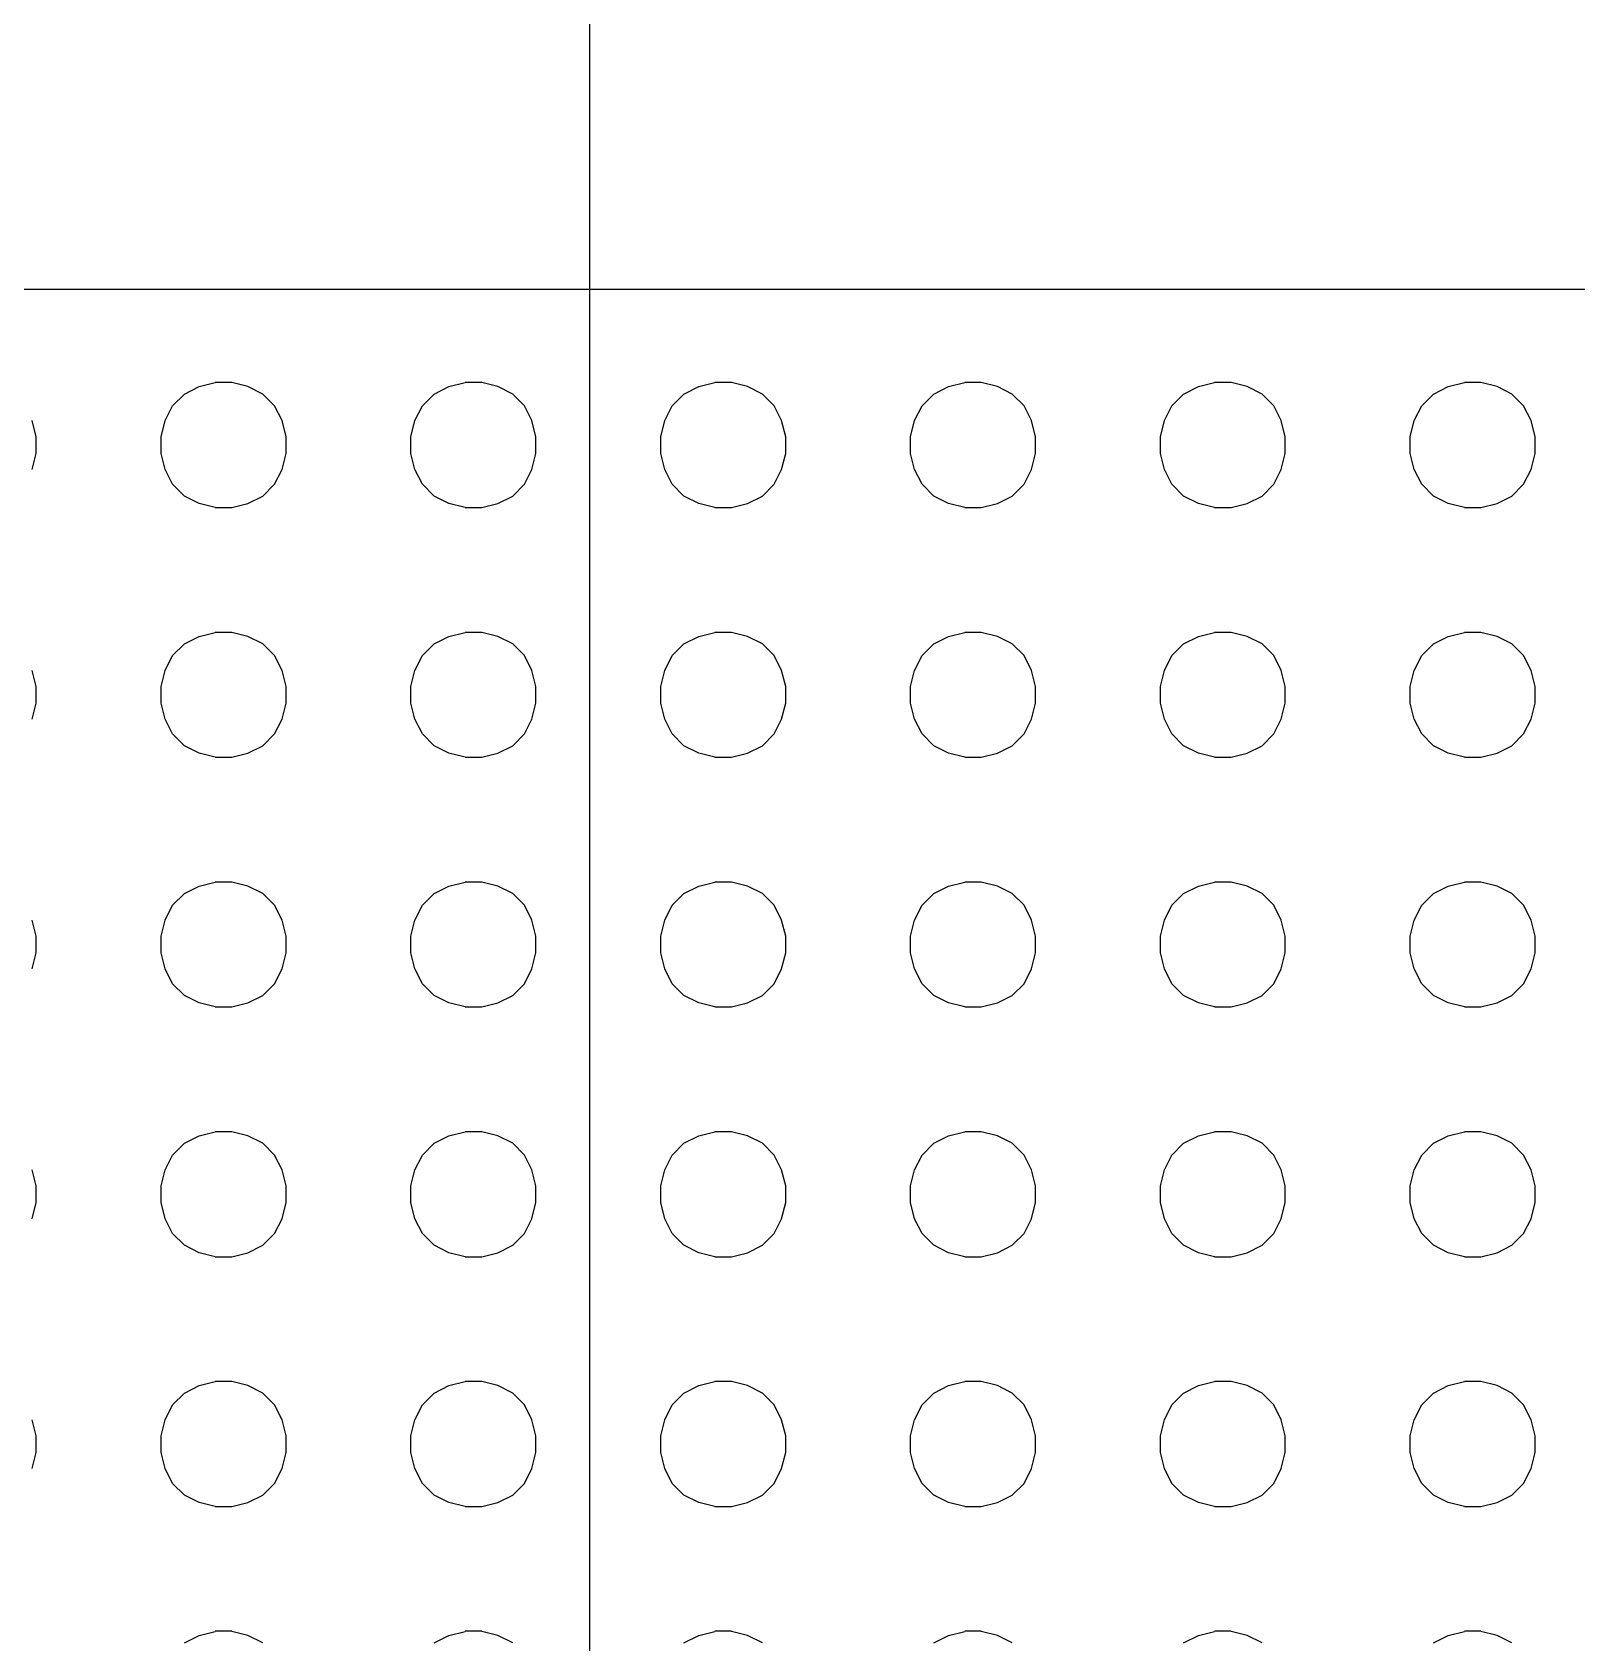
# Model space of a CAD drawing. Header units: inches. Extents: x -1316 to 22433, y -200 to 8737.
# Drawn here: x 153.516 to 155.369, y 566.609 to 568.542 of the extents above; entities that cross this region are included whole.
import ezdxf

# ---------------------------------------------------------------- set-up
doc = ezdxf.new("R2010")
doc.units = ezdxf.units.IN
doc.header["$LTSCALE"] = 10
doc.header["$MEASUREMENT"] = 0
doc.layers.get('0').update_dxf_attribs({"linetype": 'CONTINUOUS'})
for name, color, linetype in [('HATCH', 5, 'CONTINUOUS'), ('S-HDWR', 104, 'CONTINUOUS'), ('S-ROOF', 2, 'CONTINUOUS'), ('S-WALL', 6, 'CONTINUOUS'), ('WALL', 7, 'CONTINUOUS')]:
    doc.layers.add(name, color=color, linetype=linetype)

# ---------------------------------------------------------------- blocks, each defined once
blk = doc.blocks.new('*X345')
at = {"color": 0}
for p, q in [((313.3092, 25.4322), (313.3285, 25.437)), ((313.3484, 25.437), (313.3285, 25.437)), ((313.3677, 25.4322), (313.3484, 25.437)), ((313.6089, 25.4322), (313.6282, 25.437)), ((313.6482, 25.437), (313.6282, 25.437)), ((313.6675, 25.4322), (313.6482, 25.437)), ((313.9086, 25.4322), (313.928, 25.437)), ((313.9479, 25.437), (313.928, 25.437)), ((313.9672, 25.4322), (313.9479, 25.437)), ((314.2084, 25.4322), (314.2277, 25.437)), ((314.2476, 25.437), (314.2277, 25.437)), ((314.267, 25.4322), (314.2476, 25.437)), ((314.5081, 25.4322), (314.5275, 25.437)), ((314.5474, 25.437), (314.5275, 25.437)), ((314.5667, 25.4322), (314.5474, 25.437)), ((314.8079, 25.4322), (314.8272, 25.437)), ((314.8471, 25.437), (314.8272, 25.437)), ((314.8664, 25.4322), (314.8471, 25.437)), ((313.2773, 25.4092), (313.2914, 25.4233)), ((313.2914, 25.4233), (313.3092, 25.4322)), ((313.3856, 25.4233), (313.3677, 25.4322)), ((313.3997, 25.4092), (313.3856, 25.4233)), ((313.577, 25.4092), (313.5911, 25.4233)), ((313.5911, 25.4233), (313.6089, 25.4322)), ((313.6853, 25.4233), (313.6675, 25.4322)), ((313.6994, 25.4092), (313.6853, 25.4233)), ((313.8767, 25.4092), (313.8908, 25.4233)), ((313.8908, 25.4233), (313.9086, 25.4322)), ((313.985, 25.4233), (313.9672, 25.4322)), ((313.9991, 25.4092), (313.985, 25.4233)), ((314.1765, 25.4092), (314.1906, 25.4233)), ((314.1906, 25.4233), (314.2084, 25.4322)), ((314.2848, 25.4233), (314.267, 25.4322)), ((314.2989, 25.4092), (314.2848, 25.4233)), ((314.4762, 25.4092), (314.4903, 25.4233)), ((314.4903, 25.4233), (314.5081, 25.4322)), ((314.5845, 25.4233), (314.5667, 25.4322)), ((314.5986, 25.4092), (314.5845, 25.4233)), ((314.776, 25.4092), (314.79, 25.4233)), ((314.79, 25.4233), (314.8079, 25.4322)), ((314.8843, 25.4233), (314.8664, 25.4322)), ((314.8983, 25.4092), (314.8843, 25.4233)), ((313.2684, 25.3914), (313.2773, 25.4092)), ((313.4086, 25.3914), (313.3997, 25.4092)), ((313.5681, 25.3914), (313.577, 25.4092)), ((313.7083, 25.3914), (313.6994, 25.4092)), ((313.8678, 25.3914), (313.8767, 25.4092)), ((314.008, 25.3914), (313.9991, 25.4092)), ((314.1676, 25.3914), (314.1765, 25.4092)), ((314.3078, 25.3914), (314.2989, 25.4092)), ((314.4673, 25.3914), (314.4762, 25.4092)), ((314.6075, 25.3914), (314.5986, 25.4092)), ((314.767, 25.3914), (314.776, 25.4092)), ((314.9073, 25.3914), (314.8983, 25.4092)), ((313.1137, 25.3721), (313.1088, 25.3914)), ((313.2635, 25.3721), (313.2684, 25.3914)), ((313.4134, 25.3721), (313.4086, 25.3914)), ((313.5633, 25.3721), (313.5681, 25.3914)), ((313.7131, 25.3721), (313.7083, 25.3914)), ((313.863, 25.3721), (313.8678, 25.3914)), ((314.0129, 25.3721), (314.008, 25.3914)), ((314.1627, 25.3721), (314.1676, 25.3914)), ((314.3126, 25.3721), (314.3078, 25.3914)), ((314.4625, 25.3721), (314.4673, 25.3914)), ((314.6123, 25.3721), (314.6075, 25.3914)), ((314.7622, 25.3721), (314.767, 25.3914)), ((314.9121, 25.3721), (314.9073, 25.3914)), ((313.1137, 25.3521), (313.1137, 25.3721)), ((313.2635, 25.3521), (313.2635, 25.3721)), ((313.4134, 25.3521), (313.4134, 25.3721)), ((313.5633, 25.3521), (313.5633, 25.3721)), ((313.7131, 25.3521), (313.7131, 25.3721)), ((313.863, 25.3521), (313.863, 25.3721)), ((314.0129, 25.3521), (314.0129, 25.3721)), ((314.1627, 25.3521), (314.1627, 25.3721)), ((314.3126, 25.3521), (314.3126, 25.3721)), ((314.4625, 25.3521), (314.4625, 25.3721)), ((314.6123, 25.3521), (314.6123, 25.3721)), ((314.7622, 25.3521), (314.7622, 25.3721)), ((314.9121, 25.3521), (314.9121, 25.3721)), ((313.1088, 25.3328), (313.1137, 25.3521)), ((313.2684, 25.3328), (313.2635, 25.3521)), ((313.4086, 25.3328), (313.4134, 25.3521)), ((313.5681, 25.3328), (313.5633, 25.3521)), ((313.7083, 25.3328), (313.7131, 25.3521)), ((313.8678, 25.3328), (313.863, 25.3521)), ((314.008, 25.3328), (314.0129, 25.3521)), ((314.1676, 25.3328), (314.1627, 25.3521)), ((314.3078, 25.3328), (314.3126, 25.3521)), ((314.4673, 25.3328), (314.4625, 25.3521)), ((314.6075, 25.3328), (314.6123, 25.3521)), ((314.767, 25.3328), (314.7622, 25.3521)), ((314.9073, 25.3328), (314.9121, 25.3521)), ((313.2773, 25.315), (313.2684, 25.3328)), ((313.3997, 25.315), (313.4086, 25.3328)), ((313.577, 25.315), (313.5681, 25.3328)), ((313.6994, 25.315), (313.7083, 25.3328)), ((313.8767, 25.315), (313.8678, 25.3328)), ((313.9991, 25.315), (314.008, 25.3328)), ((314.1765, 25.315), (314.1676, 25.3328)), ((314.2989, 25.315), (314.3078, 25.3328)), ((314.4762, 25.315), (314.4673, 25.3328)), ((314.5986, 25.315), (314.6075, 25.3328)), ((314.776, 25.315), (314.767, 25.3328)), ((314.8983, 25.315), (314.9073, 25.3328)), ((313.2914, 25.3009), (313.2773, 25.315)), ((313.3856, 25.3009), (313.3997, 25.315)), ((313.5911, 25.3009), (313.577, 25.315)), ((313.6853, 25.3009), (313.6994, 25.315)), ((313.8908, 25.3009), (313.8767, 25.315)), ((313.985, 25.3009), (313.9991, 25.315)), ((314.1906, 25.3009), (314.1765, 25.315)), ((314.2848, 25.3009), (314.2989, 25.315)), ((314.4903, 25.3009), (314.4762, 25.315)), ((314.5845, 25.3009), (314.5986, 25.315)), ((314.79, 25.3009), (314.776, 25.315)), ((314.8843, 25.3009), (314.8983, 25.315)), ((313.3092, 25.292), (313.2914, 25.3009)), ((313.3285, 25.2872), (313.3092, 25.292)), ((313.3285, 25.2872), (313.3484, 25.2872)), ((313.3484, 25.2872), (313.3677, 25.292)), ((313.3677, 25.292), (313.3856, 25.3009)), ((313.6089, 25.292), (313.5911, 25.3009)), ((313.6282, 25.2872), (313.6089, 25.292)), ((313.6282, 25.2872), (313.6482, 25.2872)), ((313.6482, 25.2872), (313.6675, 25.292)), ((313.6675, 25.292), (313.6853, 25.3009)), ((313.9086, 25.292), (313.8908, 25.3009)), ((313.928, 25.2872), (313.9086, 25.292)), ((313.928, 25.2872), (313.9479, 25.2872)), ((313.9479, 25.2872), (313.9672, 25.292)), ((313.9672, 25.292), (313.985, 25.3009)), ((314.2084, 25.292), (314.1906, 25.3009)), ((314.2277, 25.2872), (314.2084, 25.292)), ((314.2277, 25.2872), (314.2476, 25.2872)), ((314.2476, 25.2872), (314.267, 25.292)), ((314.267, 25.292), (314.2848, 25.3009)), ((314.5081, 25.292), (314.4903, 25.3009)), ((314.5275, 25.2872), (314.5081, 25.292)), ((314.5275, 25.2872), (314.5474, 25.2872)), ((314.5474, 25.2872), (314.5667, 25.292)), ((314.5667, 25.292), (314.5845, 25.3009)), ((314.8079, 25.292), (314.79, 25.3009)), ((314.8272, 25.2872), (314.8079, 25.292)), ((314.8272, 25.2872), (314.8471, 25.2872)), ((314.8471, 25.2872), (314.8664, 25.292)), ((314.8664, 25.292), (314.8843, 25.3009)), ((313.2914, 25.1236), (313.3092, 25.1325)), ((313.3092, 25.1325), (313.3285, 25.1373)), ((313.3484, 25.1373), (313.3285, 25.1373)), ((313.3677, 25.1325), (313.3484, 25.1373)), ((313.3856, 25.1236), (313.3677, 25.1325)), ((313.5911, 25.1236), (313.6089, 25.1325)), ((313.6089, 25.1325), (313.6282, 25.1373)), ((313.6482, 25.1373), (313.6282, 25.1373)), ((313.6675, 25.1325), (313.6482, 25.1373)), ((313.6853, 25.1236), (313.6675, 25.1325)), ((313.8908, 25.1236), (313.9086, 25.1325)), ((313.9086, 25.1325), (313.928, 25.1373)), ((313.9479, 25.1373), (313.928, 25.1373)), ((313.9672, 25.1325), (313.9479, 25.1373)), ((313.985, 25.1236), (313.9672, 25.1325)), ((314.1906, 25.1236), (314.2084, 25.1325)), ((314.2084, 25.1325), (314.2277, 25.1373)), ((314.2476, 25.1373), (314.2277, 25.1373)), ((314.267, 25.1325), (314.2476, 25.1373)), ((314.2848, 25.1236), (314.267, 25.1325)), ((314.4903, 25.1236), (314.5081, 25.1325)), ((314.5081, 25.1325), (314.5275, 25.1373)), ((314.5474, 25.1373), (314.5275, 25.1373)), ((314.5667, 25.1325), (314.5474, 25.1373)), ((314.5845, 25.1236), (314.5667, 25.1325)), ((314.79, 25.1236), (314.8079, 25.1325)), ((314.8079, 25.1325), (314.8272, 25.1373)), ((314.8471, 25.1373), (314.8272, 25.1373)), ((314.8664, 25.1325), (314.8471, 25.1373)), ((314.8843, 25.1236), (314.8664, 25.1325)), ((313.2684, 25.0917), (313.2773, 25.1095)), ((313.2773, 25.1095), (313.2914, 25.1236)), ((313.3997, 25.1095), (313.3856, 25.1236)), ((313.4086, 25.0917), (313.3997, 25.1095)), ((313.5681, 25.0917), (313.577, 25.1095)), ((313.577, 25.1095), (313.5911, 25.1236)), ((313.6994, 25.1095), (313.6853, 25.1236)), ((313.7083, 25.0917), (313.6994, 25.1095)), ((313.8678, 25.0917), (313.8767, 25.1095)), ((313.8767, 25.1095), (313.8908, 25.1236)), ((313.9991, 25.1095), (313.985, 25.1236)), ((314.008, 25.0917), (313.9991, 25.1095)), ((314.1676, 25.0917), (314.1765, 25.1095)), ((314.1765, 25.1095), (314.1906, 25.1236)), ((314.2989, 25.1095), (314.2848, 25.1236)), ((314.3078, 25.0917), (314.2989, 25.1095)), ((314.4673, 25.0917), (314.4762, 25.1095)), ((314.4762, 25.1095), (314.4903, 25.1236)), ((314.5986, 25.1095), (314.5845, 25.1236)), ((314.6075, 25.0917), (314.5986, 25.1095)), ((314.767, 25.0917), (314.776, 25.1095)), ((314.776, 25.1095), (314.79, 25.1236)), ((314.8983, 25.1095), (314.8843, 25.1236)), ((314.9073, 25.0917), (314.8983, 25.1095)), ((313.1137, 25.0723), (313.1088, 25.0917)), ((313.2635, 25.0723), (313.2684, 25.0917)), ((313.4134, 25.0723), (313.4086, 25.0917)), ((313.5633, 25.0723), (313.5681, 25.0917)), ((313.7131, 25.0723), (313.7083, 25.0917)), ((313.863, 25.0723), (313.8678, 25.0917)), ((314.0129, 25.0723), (314.008, 25.0917)), ((314.1627, 25.0723), (314.1676, 25.0917)), ((314.3126, 25.0723), (314.3078, 25.0917)), ((314.4625, 25.0723), (314.4673, 25.0917)), ((314.6123, 25.0723), (314.6075, 25.0917)), ((314.7622, 25.0723), (314.767, 25.0917)), ((314.9121, 25.0723), (314.9073, 25.0917)), ((313.1137, 25.0524), (313.1137, 25.0723)), ((313.2635, 25.0524), (313.2635, 25.0723)), ((313.4134, 25.0524), (313.4134, 25.0723)), ((313.5633, 25.0524), (313.5633, 25.0723)), ((313.7131, 25.0524), (313.7131, 25.0723)), ((313.863, 25.0524), (313.863, 25.0723)), ((314.0129, 25.0524), (314.0129, 25.0723)), ((314.1627, 25.0524), (314.1627, 25.0723)), ((314.3126, 25.0524), (314.3126, 25.0723)), ((314.4625, 25.0524), (314.4625, 25.0723)), ((314.6123, 25.0524), (314.6123, 25.0723)), ((314.7622, 25.0524), (314.7622, 25.0723)), ((314.9121, 25.0524), (314.9121, 25.0723)), ((313.1088, 25.0331), (313.1137, 25.0524)), ((313.2684, 25.0331), (313.2635, 25.0524)), ((313.4086, 25.0331), (313.4134, 25.0524)), ((313.5681, 25.0331), (313.5633, 25.0524)), ((313.7083, 25.0331), (313.7131, 25.0524)), ((313.8678, 25.0331), (313.863, 25.0524)), ((314.008, 25.0331), (314.0129, 25.0524)), ((314.1676, 25.0331), (314.1627, 25.0524)), ((314.3078, 25.0331), (314.3126, 25.0524)), ((314.4673, 25.0331), (314.4625, 25.0524)), ((314.6075, 25.0331), (314.6123, 25.0524)), ((314.767, 25.0331), (314.7622, 25.0524)), ((314.9073, 25.0331), (314.9121, 25.0524)), ((313.2773, 25.0153), (313.2684, 25.0331)), ((313.3997, 25.0153), (313.4086, 25.0331)), ((313.577, 25.0153), (313.5681, 25.0331)), ((313.6994, 25.0153), (313.7083, 25.0331)), ((313.8767, 25.0153), (313.8678, 25.0331)), ((313.9991, 25.0153), (314.008, 25.0331)), ((314.1765, 25.0153), (314.1676, 25.0331)), ((314.2989, 25.0153), (314.3078, 25.0331)), ((314.4762, 25.0153), (314.4673, 25.0331)), ((314.5986, 25.0153), (314.6075, 25.0331)), ((314.776, 25.0153), (314.767, 25.0331)), ((314.8983, 25.0153), (314.9073, 25.0331)), ((313.2914, 25.0012), (313.2773, 25.0153)), ((313.3856, 25.0012), (313.3997, 25.0153)), ((313.5911, 25.0012), (313.577, 25.0153)), ((313.6853, 25.0012), (313.6994, 25.0153)), ((313.8908, 25.0012), (313.8767, 25.0153)), ((313.985, 25.0012), (313.9991, 25.0153)), ((314.1906, 25.0012), (314.1765, 25.0153)), ((314.2848, 25.0012), (314.2989, 25.0153)), ((314.4903, 25.0012), (314.4762, 25.0153)), ((314.5845, 25.0012), (314.5986, 25.0153)), ((314.79, 25.0012), (314.776, 25.0153)), ((314.8843, 25.0012), (314.8983, 25.0153)), ((313.3092, 24.9923), (313.2914, 25.0012)), ((313.3285, 24.9874), (313.3092, 24.9923)), ((313.3484, 24.9874), (313.3677, 24.9923)), ((313.3677, 24.9923), (313.3856, 25.0012)), ((313.6089, 24.9923), (313.5911, 25.0012)), ((313.6282, 24.9874), (313.6089, 24.9923)), ((313.6482, 24.9874), (313.6675, 24.9923)), ((313.6675, 24.9923), (313.6853, 25.0012)), ((313.9086, 24.9923), (313.8908, 25.0012)), ((313.928, 24.9874), (313.9086, 24.9923)), ((313.9479, 24.9874), (313.9672, 24.9923)), ((313.9672, 24.9923), (313.985, 25.0012)), ((314.2084, 24.9923), (314.1906, 25.0012)), ((314.2277, 24.9874), (314.2084, 24.9923)), ((314.2476, 24.9874), (314.267, 24.9923)), ((314.267, 24.9923), (314.2848, 25.0012)), ((314.5081, 24.9923), (314.4903, 25.0012)), ((314.5275, 24.9874), (314.5081, 24.9923)), ((314.5474, 24.9874), (314.5667, 24.9923)), ((314.5667, 24.9923), (314.5845, 25.0012)), ((314.8079, 24.9923), (314.79, 25.0012)), ((314.8272, 24.9874), (314.8079, 24.9923)), ((314.8471, 24.9874), (314.8664, 24.9923)), ((314.8664, 24.9923), (314.8843, 25.0012)), ((313.3285, 24.9874), (313.3484, 24.9874)), ((313.6282, 24.9874), (313.6482, 24.9874)), ((313.928, 24.9874), (313.9479, 24.9874)), ((314.2277, 24.9874), (314.2476, 24.9874)), ((314.5275, 24.9874), (314.5474, 24.9874)), ((314.8272, 24.9874), (314.8471, 24.9874)), ((313.3092, 24.8327), (313.3285, 24.8376)), ((313.3484, 24.8376), (313.3285, 24.8376)), ((313.3677, 24.8327), (313.3484, 24.8376)), ((313.6089, 24.8327), (313.6282, 24.8376)), ((313.6482, 24.8376), (313.6282, 24.8376)), ((313.6675, 24.8327), (313.6482, 24.8376)), ((313.9086, 24.8327), (313.928, 24.8376)), ((313.9479, 24.8376), (313.928, 24.8376)), ((313.9672, 24.8327), (313.9479, 24.8376)), ((314.2084, 24.8327), (314.2277, 24.8376)), ((314.2476, 24.8376), (314.2277, 24.8376)), ((314.267, 24.8327), (314.2476, 24.8376)), ((314.5081, 24.8327), (314.5275, 24.8376)), ((314.5474, 24.8376), (314.5275, 24.8376)), ((314.5667, 24.8327), (314.5474, 24.8376)), ((314.8079, 24.8327), (314.8272, 24.8376)), ((314.8471, 24.8376), (314.8272, 24.8376)), ((314.8664, 24.8327), (314.8471, 24.8376)), ((313.2773, 24.8097), (313.2914, 24.8238)), ((313.2914, 24.8238), (313.3092, 24.8327)), ((313.3856, 24.8238), (313.3677, 24.8327)), ((313.3997, 24.8097), (313.3856, 24.8238)), ((313.577, 24.8097), (313.5911, 24.8238)), ((313.5911, 24.8238), (313.6089, 24.8327)), ((313.6853, 24.8238), (313.6675, 24.8327)), ((313.6994, 24.8097), (313.6853, 24.8238)), ((313.8767, 24.8097), (313.8908, 24.8238)), ((313.8908, 24.8238), (313.9086, 24.8327)), ((313.985, 24.8238), (313.9672, 24.8327)), ((313.9991, 24.8097), (313.985, 24.8238)), ((314.1765, 24.8097), (314.1906, 24.8238)), ((314.1906, 24.8238), (314.2084, 24.8327)), ((314.2848, 24.8238), (314.267, 24.8327)), ((314.2989, 24.8097), (314.2848, 24.8238)), ((314.4762, 24.8097), (314.4903, 24.8238)), ((314.4903, 24.8238), (314.5081, 24.8327)), ((314.5845, 24.8238), (314.5667, 24.8327)), ((314.5986, 24.8097), (314.5845, 24.8238)), ((314.776, 24.8097), (314.79, 24.8238)), ((314.79, 24.8238), (314.8079, 24.8327)), ((314.8843, 24.8238), (314.8664, 24.8327)), ((314.8983, 24.8097), (314.8843, 24.8238)), ((313.2684, 24.7919), (313.2773, 24.8097)), ((313.4086, 24.7919), (313.3997, 24.8097)), ((313.5681, 24.7919), (313.577, 24.8097)), ((313.7083, 24.7919), (313.6994, 24.8097)), ((313.8678, 24.7919), (313.8767, 24.8097)), ((314.008, 24.7919), (313.9991, 24.8097)), ((314.1676, 24.7919), (314.1765, 24.8097)), ((314.3078, 24.7919), (314.2989, 24.8097)), ((314.4673, 24.7919), (314.4762, 24.8097)), ((314.6075, 24.7919), (314.5986, 24.8097)), ((314.767, 24.7919), (314.776, 24.8097)), ((314.9073, 24.7919), (314.8983, 24.8097)), ((313.1137, 24.7726), (313.1088, 24.7919)), ((313.2635, 24.7726), (313.2684, 24.7919)), ((313.4134, 24.7726), (313.4086, 24.7919)), ((313.5633, 24.7726), (313.5681, 24.7919)), ((313.7131, 24.7726), (313.7083, 24.7919)), ((313.863, 24.7726), (313.8678, 24.7919)), ((314.0129, 24.7726), (314.008, 24.7919)), ((314.1627, 24.7726), (314.1676, 24.7919)), ((314.3126, 24.7726), (314.3078, 24.7919)), ((314.4625, 24.7726), (314.4673, 24.7919)), ((314.6123, 24.7726), (314.6075, 24.7919)), ((314.7622, 24.7726), (314.767, 24.7919)), ((314.9121, 24.7726), (314.9073, 24.7919)), ((313.1137, 24.7527), (313.1137, 24.7726)), ((313.2635, 24.7527), (313.2635, 24.7726)), ((313.4134, 24.7527), (313.4134, 24.7726)), ((313.5633, 24.7527), (313.5633, 24.7726)), ((313.7131, 24.7527), (313.7131, 24.7726)), ((313.863, 24.7527), (313.863, 24.7726)), ((314.0129, 24.7527), (314.0129, 24.7726)), ((314.1627, 24.7527), (314.1627, 24.7726)), ((314.3126, 24.7527), (314.3126, 24.7726)), ((314.4625, 24.7527), (314.4625, 24.7726)), ((314.6123, 24.7527), (314.6123, 24.7726)), ((314.7622, 24.7527), (314.7622, 24.7726)), ((314.9121, 24.7527), (314.9121, 24.7726)), ((313.1088, 24.7333), (313.1137, 24.7527)), ((313.2684, 24.7333), (313.2635, 24.7527)), ((313.4086, 24.7333), (313.4134, 24.7527)), ((313.5681, 24.7333), (313.5633, 24.7527)), ((313.7083, 24.7333), (313.7131, 24.7527)), ((313.8678, 24.7333), (313.863, 24.7527)), ((314.008, 24.7333), (314.0129, 24.7527)), ((314.1676, 24.7333), (314.1627, 24.7527)), ((314.3078, 24.7333), (314.3126, 24.7527)), ((314.4673, 24.7333), (314.4625, 24.7527)), ((314.6075, 24.7333), (314.6123, 24.7527)), ((314.767, 24.7333), (314.7622, 24.7527)), ((314.9073, 24.7333), (314.9121, 24.7527)), ((313.2773, 24.7155), (313.2684, 24.7333)), ((313.3997, 24.7155), (313.4086, 24.7333)), ((313.577, 24.7155), (313.5681, 24.7333)), ((313.6994, 24.7155), (313.7083, 24.7333)), ((313.8767, 24.7155), (313.8678, 24.7333)), ((313.9991, 24.7155), (314.008, 24.7333)), ((314.1765, 24.7155), (314.1676, 24.7333)), ((314.2989, 24.7155), (314.3078, 24.7333)), ((314.4762, 24.7155), (314.4673, 24.7333)), ((314.5986, 24.7155), (314.6075, 24.7333)), ((314.776, 24.7155), (314.767, 24.7333)), ((314.8983, 24.7155), (314.9073, 24.7333)), ((313.2914, 24.7014), (313.2773, 24.7155)), ((313.3856, 24.7014), (313.3997, 24.7155)), ((313.5911, 24.7014), (313.577, 24.7155)), ((313.6853, 24.7014), (313.6994, 24.7155)), ((313.8908, 24.7014), (313.8767, 24.7155)), ((313.985, 24.7014), (313.9991, 24.7155)), ((314.1906, 24.7014), (314.1765, 24.7155)), ((314.2848, 24.7014), (314.2989, 24.7155)), ((314.4903, 24.7014), (314.4762, 24.7155)), ((314.5845, 24.7014), (314.5986, 24.7155)), ((314.79, 24.7014), (314.776, 24.7155)), ((314.8843, 24.7014), (314.8983, 24.7155)), ((313.3092, 24.6925), (313.2914, 24.7014)), ((313.3285, 24.6877), (313.3092, 24.6925)), ((313.3285, 24.6877), (313.3484, 24.6877)), ((313.3484, 24.6877), (313.3677, 24.6925)), ((313.3677, 24.6925), (313.3856, 24.7014)), ((313.6089, 24.6925), (313.5911, 24.7014)), ((313.6282, 24.6877), (313.6089, 24.6925)), ((313.6282, 24.6877), (313.6482, 24.6877)), ((313.6482, 24.6877), (313.6675, 24.6925)), ((313.6675, 24.6925), (313.6853, 24.7014)), ((313.9086, 24.6925), (313.8908, 24.7014)), ((313.928, 24.6877), (313.9086, 24.6925)), ((313.928, 24.6877), (313.9479, 24.6877)), ((313.9479, 24.6877), (313.9672, 24.6925)), ((313.9672, 24.6925), (313.985, 24.7014)), ((314.2084, 24.6925), (314.1906, 24.7014)), ((314.2277, 24.6877), (314.2084, 24.6925)), ((314.2277, 24.6877), (314.2476, 24.6877)), ((314.2476, 24.6877), (314.267, 24.6925)), ((314.267, 24.6925), (314.2848, 24.7014)), ((314.5081, 24.6925), (314.4903, 24.7014)), ((314.5275, 24.6877), (314.5081, 24.6925)), ((314.5275, 24.6877), (314.5474, 24.6877)), ((314.5474, 24.6877), (314.5667, 24.6925)), ((314.5667, 24.6925), (314.5845, 24.7014)), ((314.8079, 24.6925), (314.79, 24.7014)), ((314.8272, 24.6877), (314.8079, 24.6925)), ((314.8272, 24.6877), (314.8471, 24.6877)), ((314.8471, 24.6877), (314.8664, 24.6925)), ((314.8664, 24.6925), (314.8843, 24.7014)), ((313.2914, 24.5241), (313.3092, 24.533)), ((313.3092, 24.533), (313.3285, 24.5378)), ((313.3484, 24.5378), (313.3285, 24.5378)), ((313.3677, 24.533), (313.3484, 24.5378)), ((313.3856, 24.5241), (313.3677, 24.533)), ((313.5911, 24.5241), (313.6089, 24.533)), ((313.6089, 24.533), (313.6282, 24.5378)), ((313.6482, 24.5378), (313.6282, 24.5378)), ((313.6675, 24.533), (313.6482, 24.5378)), ((313.6853, 24.5241), (313.6675, 24.533)), ((313.8908, 24.5241), (313.9086, 24.533)), ((313.9086, 24.533), (313.928, 24.5378)), ((313.9479, 24.5378), (313.928, 24.5378)), ((313.9672, 24.533), (313.9479, 24.5378)), ((313.985, 24.5241), (313.9672, 24.533)), ((314.1906, 24.5241), (314.2084, 24.533)), ((314.2084, 24.533), (314.2277, 24.5378)), ((314.2476, 24.5378), (314.2277, 24.5378)), ((314.267, 24.533), (314.2476, 24.5378)), ((314.2848, 24.5241), (314.267, 24.533)), ((314.4903, 24.5241), (314.5081, 24.533)), ((314.5081, 24.533), (314.5275, 24.5378)), ((314.5474, 24.5378), (314.5275, 24.5378)), ((314.5667, 24.533), (314.5474, 24.5378)), ((314.5845, 24.5241), (314.5667, 24.533)), ((314.79, 24.5241), (314.8079, 24.533)), ((314.8079, 24.533), (314.8272, 24.5378)), ((314.8471, 24.5378), (314.8272, 24.5378)), ((314.8664, 24.533), (314.8471, 24.5378)), ((314.8843, 24.5241), (314.8664, 24.533)), ((313.2684, 24.4922), (313.2773, 24.51)), ((313.2773, 24.51), (313.2914, 24.5241)), ((313.3997, 24.51), (313.3856, 24.5241)), ((313.4086, 24.4922), (313.3997, 24.51)), ((313.5681, 24.4922), (313.577, 24.51)), ((313.577, 24.51), (313.5911, 24.5241)), ((313.6994, 24.51), (313.6853, 24.5241)), ((313.7083, 24.4922), (313.6994, 24.51)), ((313.8678, 24.4922), (313.8767, 24.51)), ((313.8767, 24.51), (313.8908, 24.5241)), ((313.9991, 24.51), (313.985, 24.5241)), ((314.008, 24.4922), (313.9991, 24.51)), ((314.1676, 24.4922), (314.1765, 24.51)), ((314.1765, 24.51), (314.1906, 24.5241)), ((314.2989, 24.51), (314.2848, 24.5241)), ((314.3078, 24.4922), (314.2989, 24.51)), ((314.4673, 24.4922), (314.4762, 24.51)), ((314.4762, 24.51), (314.4903, 24.5241)), ((314.5986, 24.51), (314.5845, 24.5241)), ((314.6075, 24.4922), (314.5986, 24.51)), ((314.767, 24.4922), (314.776, 24.51)), ((314.776, 24.51), (314.79, 24.5241)), ((314.8983, 24.51), (314.8843, 24.5241)), ((314.9073, 24.4922), (314.8983, 24.51)), ((313.1137, 24.4729), (313.1088, 24.4922)), ((313.2635, 24.4729), (313.2684, 24.4922)), ((313.4134, 24.4729), (313.4086, 24.4922)), ((313.5633, 24.4729), (313.5681, 24.4922)), ((313.7131, 24.4729), (313.7083, 24.4922)), ((313.863, 24.4729), (313.8678, 24.4922)), ((314.0129, 24.4729), (314.008, 24.4922)), ((314.1627, 24.4729), (314.1676, 24.4922)), ((314.3126, 24.4729), (314.3078, 24.4922)), ((314.4625, 24.4729), (314.4673, 24.4922)), ((314.6123, 24.4729), (314.6075, 24.4922)), ((314.7622, 24.4729), (314.767, 24.4922)), ((314.9121, 24.4729), (314.9073, 24.4922)), ((313.1137, 24.4529), (313.1137, 24.4729)), ((313.2635, 24.4529), (313.2635, 24.4729)), ((313.4134, 24.4529), (313.4134, 24.4729)), ((313.5633, 24.4529), (313.5633, 24.4729)), ((313.7131, 24.4529), (313.7131, 24.4729)), ((313.863, 24.4529), (313.863, 24.4729)), ((314.0129, 24.4529), (314.0129, 24.4729)), ((314.1627, 24.4529), (314.1627, 24.4729)), ((314.3126, 24.4529), (314.3126, 24.4729)), ((314.4625, 24.4529), (314.4625, 24.4729)), ((314.6123, 24.4529), (314.6123, 24.4729)), ((314.7622, 24.4529), (314.7622, 24.4729)), ((314.9121, 24.4529), (314.9121, 24.4729)), ((313.1088, 24.4336), (313.1137, 24.4529)), ((313.2684, 24.4336), (313.2635, 24.4529)), ((313.4086, 24.4336), (313.4134, 24.4529)), ((313.5681, 24.4336), (313.5633, 24.4529)), ((313.7083, 24.4336), (313.7131, 24.4529)), ((313.8678, 24.4336), (313.863, 24.4529)), ((314.008, 24.4336), (314.0129, 24.4529)), ((314.1676, 24.4336), (314.1627, 24.4529)), ((314.3078, 24.4336), (314.3126, 24.4529)), ((314.4673, 24.4336), (314.4625, 24.4529)), ((314.6075, 24.4336), (314.6123, 24.4529)), ((314.767, 24.4336), (314.7622, 24.4529)), ((314.9073, 24.4336), (314.9121, 24.4529)), ((313.2773, 24.4158), (313.2684, 24.4336)), ((313.3997, 24.4158), (313.4086, 24.4336)), ((313.577, 24.4158), (313.5681, 24.4336)), ((313.6994, 24.4158), (313.7083, 24.4336)), ((313.8767, 24.4158), (313.8678, 24.4336)), ((313.9991, 24.4158), (314.008, 24.4336)), ((314.1765, 24.4158), (314.1676, 24.4336)), ((314.2989, 24.4158), (314.3078, 24.4336)), ((314.4762, 24.4158), (314.4673, 24.4336)), ((314.5986, 24.4158), (314.6075, 24.4336)), ((314.776, 24.4158), (314.767, 24.4336)), ((314.8983, 24.4158), (314.9073, 24.4336)), ((313.2914, 24.4017), (313.2773, 24.4158)), ((313.3856, 24.4017), (313.3997, 24.4158)), ((313.5911, 24.4017), (313.577, 24.4158)), ((313.6853, 24.4017), (313.6994, 24.4158)), ((313.8908, 24.4017), (313.8767, 24.4158)), ((313.985, 24.4017), (313.9991, 24.4158)), ((314.1906, 24.4017), (314.1765, 24.4158)), ((314.2848, 24.4017), (314.2989, 24.4158)), ((314.4903, 24.4017), (314.4762, 24.4158)), ((314.5845, 24.4017), (314.5986, 24.4158)), ((314.79, 24.4017), (314.776, 24.4158)), ((314.8843, 24.4017), (314.8983, 24.4158)), ((313.3092, 24.3928), (313.2914, 24.4017)), ((313.3677, 24.3928), (313.3856, 24.4017)), ((313.6089, 24.3928), (313.5911, 24.4017)), ((313.6675, 24.3928), (313.6853, 24.4017)), ((313.9086, 24.3928), (313.8908, 24.4017)), ((313.9672, 24.3928), (313.985, 24.4017)), ((314.2084, 24.3928), (314.1906, 24.4017)), ((314.267, 24.3928), (314.2848, 24.4017)), ((314.5081, 24.3928), (314.4903, 24.4017)), ((314.5667, 24.3928), (314.5845, 24.4017)), ((314.8079, 24.3928), (314.79, 24.4017)), ((314.8664, 24.3928), (314.8843, 24.4017)), ((313.3285, 24.388), (313.3092, 24.3928)), ((313.3285, 24.388), (313.3484, 24.388)), ((313.3484, 24.388), (313.3677, 24.3928)), ((313.6282, 24.388), (313.6089, 24.3928)), ((313.6282, 24.388), (313.6482, 24.388)), ((313.6482, 24.388), (313.6675, 24.3928)), ((313.928, 24.388), (313.9086, 24.3928)), ((313.928, 24.388), (313.9479, 24.388)), ((313.9479, 24.388), (313.9672, 24.3928)), ((314.2277, 24.388), (314.2084, 24.3928)), ((314.2277, 24.388), (314.2476, 24.388)), ((314.2476, 24.388), (314.267, 24.3928)), ((314.5275, 24.388), (314.5081, 24.3928)), ((314.5275, 24.388), (314.5474, 24.388)), ((314.5474, 24.388), (314.5667, 24.3928)), ((314.8272, 24.388), (314.8079, 24.3928)), ((314.8272, 24.388), (314.8471, 24.388)), ((314.8471, 24.388), (314.8664, 24.3928)), ((313.2773, 24.2103), (313.2914, 24.2243)), ((313.2914, 24.2243), (313.3092, 24.2333)), ((313.3092, 24.2333), (313.3285, 24.2381)), ((313.3484, 24.2381), (313.3285, 24.2381)), ((313.3677, 24.2333), (313.3484, 24.2381)), ((313.3856, 24.2243), (313.3677, 24.2333)), ((313.3997, 24.2103), (313.3856, 24.2243)), ((313.577, 24.2103), (313.5911, 24.2243)), ((313.5911, 24.2243), (313.6089, 24.2333)), ((313.6089, 24.2333), (313.6282, 24.2381)), ((313.6482, 24.2381), (313.6282, 24.2381)), ((313.6675, 24.2333), (313.6482, 24.2381)), ((313.6853, 24.2243), (313.6675, 24.2333)), ((313.6994, 24.2103), (313.6853, 24.2243)), ((313.8767, 24.2103), (313.8908, 24.2243)), ((313.8908, 24.2243), (313.9086, 24.2333)), ((313.9086, 24.2333), (313.928, 24.2381)), ((313.9479, 24.2381), (313.928, 24.2381)), ((313.9672, 24.2333), (313.9479, 24.2381)), ((313.985, 24.2243), (313.9672, 24.2333)), ((313.9991, 24.2103), (313.985, 24.2243)), ((314.1765, 24.2103), (314.1906, 24.2243)), ((314.1906, 24.2243), (314.2084, 24.2333)), ((314.2084, 24.2333), (314.2277, 24.2381)), ((314.2476, 24.2381), (314.2277, 24.2381)), ((314.267, 24.2333), (314.2476, 24.2381)), ((314.2848, 24.2243), (314.267, 24.2333)), ((314.2989, 24.2103), (314.2848, 24.2243)), ((314.4762, 24.2103), (314.4903, 24.2243)), ((314.4903, 24.2243), (314.5081, 24.2333)), ((314.5081, 24.2333), (314.5275, 24.2381)), ((314.5474, 24.2381), (314.5275, 24.2381)), ((314.5667, 24.2333), (314.5474, 24.2381)), ((314.5845, 24.2243), (314.5667, 24.2333)), ((314.5986, 24.2103), (314.5845, 24.2243)), ((314.776, 24.2103), (314.79, 24.2243)), ((314.79, 24.2243), (314.8079, 24.2333)), ((314.8079, 24.2333), (314.8272, 24.2381)), ((314.8471, 24.2381), (314.8272, 24.2381)), ((314.8664, 24.2333), (314.8471, 24.2381)), ((314.8843, 24.2243), (314.8664, 24.2333)), ((314.8983, 24.2103), (314.8843, 24.2243)), ((313.2684, 24.1924), (313.2773, 24.2103)), ((313.4086, 24.1924), (313.3997, 24.2103)), ((313.5681, 24.1924), (313.577, 24.2103)), ((313.7083, 24.1924), (313.6994, 24.2103)), ((313.8678, 24.1924), (313.8767, 24.2103)), ((314.008, 24.1924), (313.9991, 24.2103)), ((314.1676, 24.1924), (314.1765, 24.2103)), ((314.3078, 24.1924), (314.2989, 24.2103)), ((314.4673, 24.1924), (314.4762, 24.2103)), ((314.6075, 24.1924), (314.5986, 24.2103)), ((314.767, 24.1924), (314.776, 24.2103)), ((314.9073, 24.1924), (314.8983, 24.2103)), ((313.1137, 24.1731), (313.1088, 24.1924)), ((313.2635, 24.1731), (313.2684, 24.1924)), ((313.4134, 24.1731), (313.4086, 24.1924)), ((313.5633, 24.1731), (313.5681, 24.1924)), ((313.7131, 24.1731), (313.7083, 24.1924)), ((313.863, 24.1731), (313.8678, 24.1924)), ((314.0129, 24.1731), (314.008, 24.1924)), ((314.1627, 24.1731), (314.1676, 24.1924)), ((314.3126, 24.1731), (314.3078, 24.1924)), ((314.4625, 24.1731), (314.4673, 24.1924)), ((314.6123, 24.1731), (314.6075, 24.1924)), ((314.7622, 24.1731), (314.767, 24.1924)), ((314.9121, 24.1731), (314.9073, 24.1924)), ((313.1137, 24.1532), (313.1137, 24.1731)), ((313.2635, 24.1532), (313.2635, 24.1731)), ((313.4134, 24.1532), (313.4134, 24.1731)), ((313.5633, 24.1532), (313.5633, 24.1731)), ((313.7131, 24.1532), (313.7131, 24.1731)), ((313.863, 24.1532), (313.863, 24.1731)), ((314.0129, 24.1532), (314.0129, 24.1731)), ((314.1627, 24.1532), (314.1627, 24.1731)), ((314.3126, 24.1532), (314.3126, 24.1731)), ((314.4625, 24.1532), (314.4625, 24.1731)), ((314.6123, 24.1532), (314.6123, 24.1731)), ((314.7622, 24.1532), (314.7622, 24.1731)), ((314.9121, 24.1532), (314.9121, 24.1731)), ((313.1088, 24.1339), (313.1137, 24.1532)), ((313.2684, 24.1339), (313.2635, 24.1532)), ((313.4086, 24.1339), (313.4134, 24.1532)), ((313.5681, 24.1339), (313.5633, 24.1532)), ((313.7083, 24.1339), (313.7131, 24.1532)), ((313.8678, 24.1339), (313.863, 24.1532)), ((314.008, 24.1339), (314.0129, 24.1532)), ((314.1676, 24.1339), (314.1627, 24.1532)), ((314.3078, 24.1339), (314.3126, 24.1532)), ((314.4673, 24.1339), (314.4625, 24.1532)), ((314.6075, 24.1339), (314.6123, 24.1532)), ((314.767, 24.1339), (314.7622, 24.1532)), ((314.9073, 24.1339), (314.9121, 24.1532)), ((313.2773, 24.116), (313.2684, 24.1339)), ((313.3997, 24.116), (313.4086, 24.1339)), ((313.577, 24.116), (313.5681, 24.1339)), ((313.6994, 24.116), (313.7083, 24.1339)), ((313.8767, 24.116), (313.8678, 24.1339)), ((313.9991, 24.116), (314.008, 24.1339)), ((314.1765, 24.116), (314.1676, 24.1339)), ((314.2989, 24.116), (314.3078, 24.1339)), ((314.4762, 24.116), (314.4673, 24.1339)), ((314.5986, 24.116), (314.6075, 24.1339)), ((314.776, 24.116), (314.767, 24.1339)), ((314.8983, 24.116), (314.9073, 24.1339)), ((313.2914, 24.102), (313.2773, 24.116)), ((313.3856, 24.102), (313.3997, 24.116)), ((313.5911, 24.102), (313.577, 24.116)), ((313.6853, 24.102), (313.6994, 24.116)), ((313.8908, 24.102), (313.8767, 24.116)), ((313.985, 24.102), (313.9991, 24.116)), ((314.1906, 24.102), (314.1765, 24.116)), ((314.2848, 24.102), (314.2989, 24.116)), ((314.4903, 24.102), (314.4762, 24.116)), ((314.5845, 24.102), (314.5986, 24.116)), ((314.79, 24.102), (314.776, 24.116)), ((314.8843, 24.102), (314.8983, 24.116)), ((313.3092, 24.0931), (313.2914, 24.102)), ((313.3285, 24.0882), (313.3092, 24.093)), ((313.3285, 24.0882), (313.3484, 24.0882)), ((313.3484, 24.0882), (313.3677, 24.093)), ((313.3677, 24.0931), (313.3856, 24.102)), ((313.6089, 24.0931), (313.5911, 24.102)), ((313.6282, 24.0882), (313.6089, 24.093)), ((313.6282, 24.0882), (313.6482, 24.0882)), ((313.6482, 24.0882), (313.6675, 24.093)), ((313.6675, 24.0931), (313.6853, 24.102)), ((313.9086, 24.0931), (313.8908, 24.102)), ((313.928, 24.0882), (313.9086, 24.093)), ((313.928, 24.0882), (313.9479, 24.0882)), ((313.9479, 24.0882), (313.9672, 24.093)), ((313.9672, 24.0931), (313.985, 24.102)), ((314.2084, 24.0931), (314.1906, 24.102)), ((314.2277, 24.0882), (314.2084, 24.093)), ((314.2277, 24.0882), (314.2476, 24.0882)), ((314.2476, 24.0882), (314.267, 24.093)), ((314.267, 24.0931), (314.2848, 24.102)), ((314.5081, 24.0931), (314.4903, 24.102)), ((314.5275, 24.0882), (314.5081, 24.093)), ((314.5275, 24.0882), (314.5474, 24.0882)), ((314.5474, 24.0882), (314.5667, 24.093)), ((314.5667, 24.0931), (314.5845, 24.102)), ((314.8079, 24.0931), (314.79, 24.102)), ((314.8272, 24.0882), (314.8079, 24.093)), ((314.8272, 24.0882), (314.8471, 24.0882)), ((314.8471, 24.0882), (314.8664, 24.093)), ((314.8664, 24.0931), (314.8843, 24.102)), ((313.2914, 23.9246), (313.3092, 23.9335)), ((313.3092, 23.9335), (313.3285, 23.9383)), ((313.3484, 23.9384), (313.3285, 23.9384)), ((313.3677, 23.9335), (313.3484, 23.9383)), ((313.3856, 23.9246), (313.3677, 23.9335)), ((313.5911, 23.9246), (313.6089, 23.9335)), ((313.6089, 23.9335), (313.6282, 23.9383)), ((313.6482, 23.9384), (313.6282, 23.9384)), ((313.6675, 23.9335), (313.6482, 23.9383)), ((313.6853, 23.9246), (313.6675, 23.9335)), ((313.8908, 23.9246), (313.9086, 23.9335)), ((313.9086, 23.9335), (313.928, 23.9383)), ((313.9479, 23.9384), (313.928, 23.9384)), ((313.9672, 23.9335), (313.9479, 23.9383)), ((313.985, 23.9246), (313.9672, 23.9335)), ((314.1906, 23.9246), (314.2084, 23.9335)), ((314.2084, 23.9335), (314.2277, 23.9383)), ((314.2476, 23.9384), (314.2277, 23.9384)), ((314.267, 23.9335), (314.2476, 23.9383)), ((314.2848, 23.9246), (314.267, 23.9335)), ((314.4903, 23.9246), (314.5081, 23.9335)), ((314.5081, 23.9335), (314.5275, 23.9383)), ((314.5474, 23.9384), (314.5275, 23.9384)), ((314.5667, 23.9335), (314.5474, 23.9383)), ((314.5845, 23.9246), (314.5667, 23.9335)), ((314.79, 23.9246), (314.8079, 23.9335)), ((314.8079, 23.9335), (314.8272, 23.9383)), ((314.8471, 23.9384), (314.8272, 23.9384)), ((314.8664, 23.9335), (314.8471, 23.9383)), ((314.8843, 23.9246), (314.8664, 23.9335))]:
    blk.add_line(p, q, dxfattribs=at)
blk = doc.blocks.new('3X6NP')
at = {"layer": 'WALL'}
blk.add_line((6, 3), (0, 3), dxfattribs=at)
at = {"layer": 'HATCH'}
blk.add_blockref('*X345', (-310.8154, -22.5489), dxfattribs=at)
blk = doc.blocks.new('EH CRLSP')
at = {"layer": 'S-WALL'}
for q in [(-96.0625, -95), (-96.0625, -93.5)]:
    blk.add_line((-96.0625, 0), q, dxfattribs=at)
at = {"layer": 'S-HDWR'}
blk.add_blockref('3X6NP', (-99.0246, -82.2327), dxfattribs=at)
blk = doc.blocks.new('*U666')
blk.add_blockref('EH CRLSP', (-30.6094, 110.7852))

msp = doc.modelspace()

# ---------------------------------------------------------------- block references
at = {"layer": 'S-ROOF'}
msp.add_blockref('*U666', (280.85632, 536.68049), dxfattribs=at)

doc.saveas('drawing.dxf')
